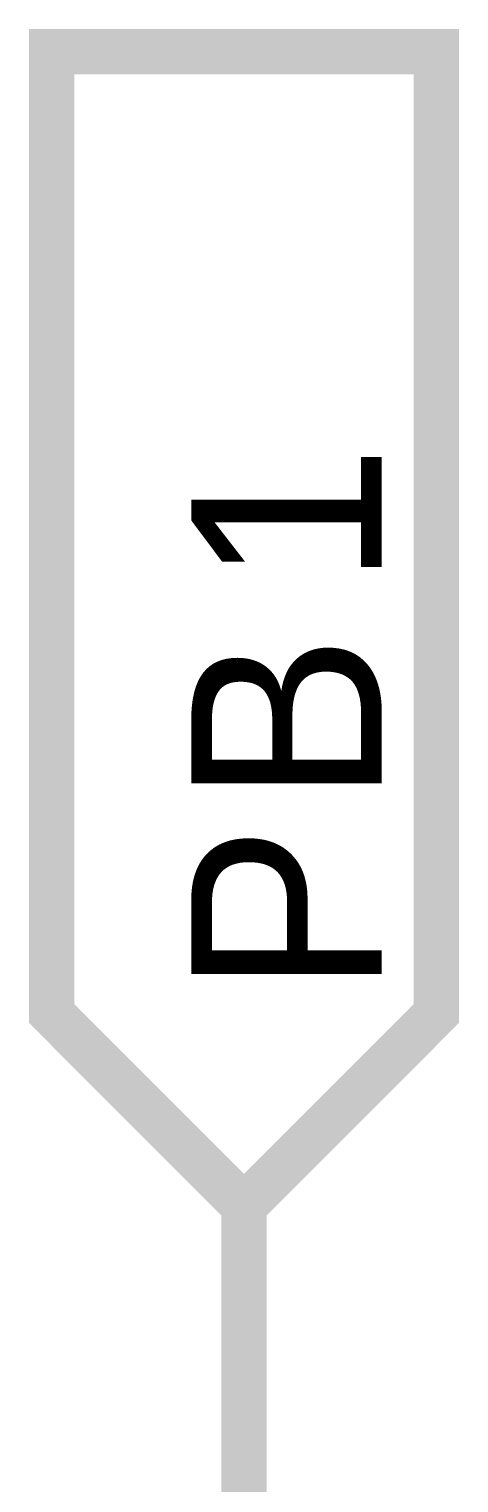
# Model space of a CAD drawing. Header units: inches. Extents: x 0 to 9.51, y -0.01 to 7.51.
# Drawn here: x 5.7441 to 5.8559, y 4.628 to 5.0056 of the extents above; entities that cross this region are included whole.
import ezdxf

# ---------------------------------------------------------------- set-up
doc = ezdxf.new("R2010")
doc.units = ezdxf.units.IN
doc.header["$MEASUREMENT"] = 0
doc.layers.add('Sheet', color=255, linetype='Continuous')

msp = doc.modelspace()

# ---------------------------------------------------------------- linework, layer by layer
at = {"layer": 'Sheet'}
for points in [[(5.84996, 4.74985, 0.0118, 0.0118, 0), (5.8, 4.69988, 0.0118, 0.0118, 0), (5.75005, 4.74985, 0.0118, 0.0118, 0), (5.75005, 4.99971, 0.0118, 0.0118, 0), (5.84996, 4.99971, 0.0118, 0.0118, 0), (5.84996, 4.74985, 0.0118, 0.0118, 0)], [(5.84996, 4.74985, 0.0039, 0.0039, 0), (5.8, 4.69988, 0.0039, 0.0039, 0), (5.75005, 4.74985, 0.0039, 0.0039, 0), (5.75005, 4.99971, 0.0039, 0.0039, 0), (5.84996, 4.99971, 0.0039, 0.0039, 0), (5.84996, 4.74985, 0.0039, 0.0039, 0)]]:
    msp.add_lwpolyline(points, format="xyseb", close=True, dxfattribs=at)
msp.add_lwpolyline([(5.8, 4.59994, 0.0118, 0.0118, 0), (5.8, 4.69988, 0.0118, 0.0118, 0)], format="xyseb", dxfattribs=at)

# ---------------------------------------------------------------- texts
for s, p in [('1', (5.83582, 4.86085)), ('B', (5.83582, 4.80425)), ('P', (5.83582, 4.75472))]:
    msp.add_text(s, height=0.04953, rotation=90, dxfattribs=at).set_placement(p)

doc.saveas('drawing.dxf')
